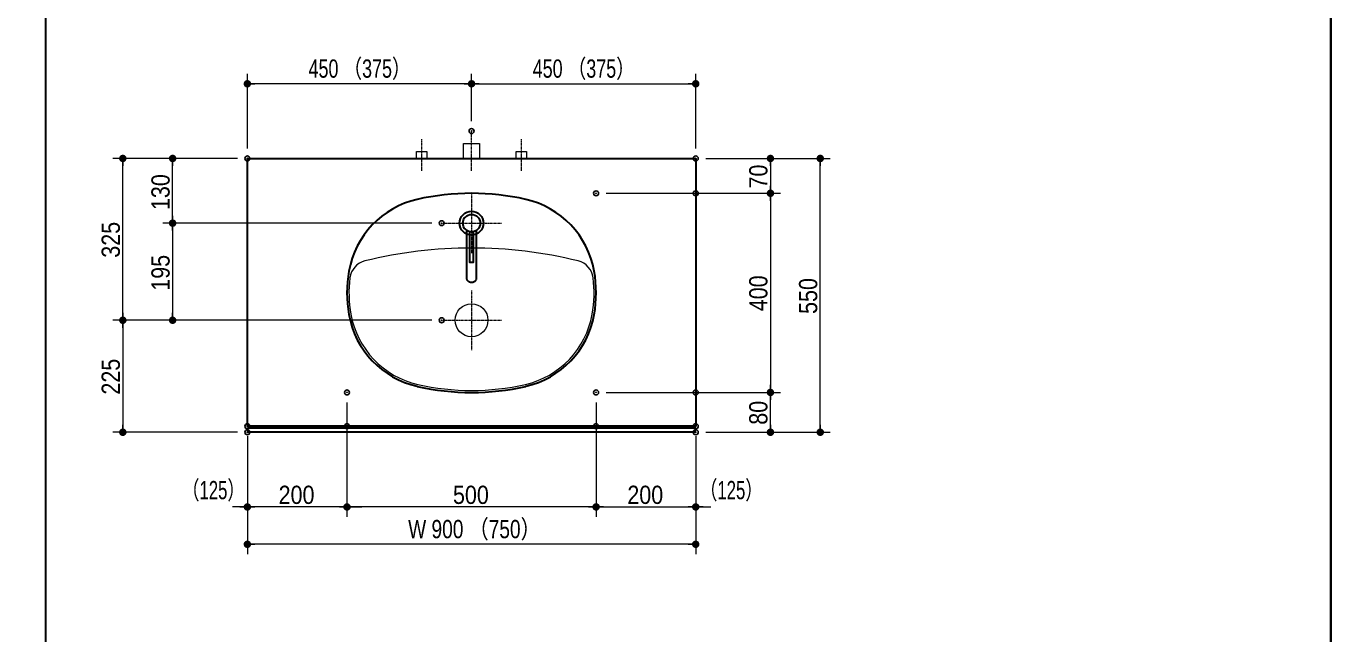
# Model space of a CAD drawing. Units: millimetres, scale not verified. Extents: x -6062 to 6062, y -3045 to 3045.
# Drawn here: x -407 to 2212, y -775 to 446 of the extents above; entities that cross this region are included whole.
import ezdxf
from ezdxf.enums import TextEntityAlignment as Align

# ---------------------------------------------------------------- set-up
doc = ezdxf.new("R2010")
doc.units = ezdxf.units.MM
doc.header["$LTSCALE"] = 20
doc.header["$PDMODE"] = 32
doc.header["$PDSIZE"] = 10
doc.linetypes.add('USER1', pattern=[2.91, 1.76, -0.4, 0.35, -0.4])
for name, color, linetype, lineweight in [('0-0_5ボウル・キャビネット', 7, 'Continuous', 15), ('0-1_4給排水', 7, 'Continuous', 30), ('0-2_1図面枠', 7, 'Continuous', 20), ('0-3_2寸法-2', 7, 'Continuous', 15), ('0-4_0', 7, 'Continuous', 25), ('0-6_2寸法-1', 7, 'Continuous', 15)]:
    doc.layers.add(name, color=color, linetype=linetype, lineweight=lineweight)
doc.layers.add('0-5_Defpoints', color=7, linetype='Continuous')
doc.styles.add('ＭＳ Ｐゴシック', font='')
doc.styles.get('ＭＳ Ｐゴシック').set_extended_font_data('MS PGothic')

# ---------------------------------------------------------------- blocks, each defined once
blk = doc.blocks.new('グループ-24')
at = {"layer": '0-2_1図面枠', "lineweight": 35}
blk.add_lwpolyline([(-80000, 55400), (80000, 55400), (80000, -55400), (-80000, -55400)], close=True, dxfattribs=at)
blk = doc.blocks.new('図面枠')
at = {"layer": '0-2_1図面枠'}
blk.add_blockref('グループ-24', (0, 0), dxfattribs=at)
blk = doc.blocks.new('グループ-34')
at = {"layer": '0-2_1図面枠', "lineweight": 30}
blk.add_line((28400, 41000), (28400, -48600), dxfattribs=at)
blk = doc.blocks.new('_Dot')
at = {"layer": '0-4_0'}
blk.add_line((-10, 0), (-20, 0), dxfattribs=at)
for points in [[(0, 0), (-10, 0), (-9.92, 1.25)], [(0, 0), (-9.92, -1.25), (-10, 0)], [(0, 0), (-9.92, 1.25), (-9.69, 2.49)], [(0, 0), (-9.69, -2.49), (-9.92, -1.25)], [(0, 0), (-9.69, 2.49), (-9.3, 3.68)], [(0, 0), (-9.3, -3.68), (-9.69, -2.49)], [(0, 0), (-9.3, 3.68), (-8.76, 4.82)], [(0, 0), (-8.76, -4.82), (-9.3, -3.68)], [(0, 0), (-8.76, 4.82), (-8.09, 5.88)], [(0, 0), (-8.09, -5.88), (-8.76, -4.82)], [(0, 0), (-8.09, 5.88), (-7.29, 6.85)], [(0, 0), (-7.29, -6.85), (-8.09, -5.88)], [(0, 0), (-7.29, 6.85), (-6.37, 7.71)], [(0, 0), (-6.37, -7.71), (-7.29, -6.85)], [(0, 0), (-6.37, 7.71), (-5.36, 8.44)], [(0, 0), (-5.36, -8.44), (-6.37, -7.71)], [(0, 0), (-5.36, 8.44), (-4.26, 9.05)], [(0, 0), (-4.26, -9.05), (-5.36, -8.44)], [(0, 0), (-4.26, 9.05), (-3.09, 9.51)], [(0, 0), (-3.09, -9.51), (-4.26, -9.05)], [(0, 0), (-3.09, 9.51), (-1.87, 9.82)], [(0, 0), (-1.87, -9.82), (-3.09, -9.51)], [(0, 0), (-1.87, 9.82), (-0.63, 9.98)], [(0, 0), (-0.63, -9.98), (-1.87, -9.82)], [(0, 0), (-0.63, 9.98), (0.63, 9.98)], [(0, 0), (0.63, -9.98), (-0.63, -9.98)], [(0, 0), (0.63, 9.98), (1.87, 9.82)], [(0, 0), (1.87, 9.82), (3.09, 9.51)], [(0, 0), (3.09, 9.51), (4.26, 9.05)], [(0, 0), (4.26, 9.05), (5.36, 8.44)], [(0, 0), (5.36, 8.44), (6.37, 7.71)], [(0, 0), (6.37, 7.71), (7.29, 6.85)], [(0, 0), (7.29, 6.85), (8.09, 5.88)], [(0, 0), (8.09, 5.88), (8.76, 4.82)], [(0, 0), (8.76, 4.82), (9.3, 3.68)], [(0, 0), (9.3, 3.68), (9.69, 2.49)], [(0, 0), (9.69, 2.49), (9.92, 1.25)], [(0, 0), (9.92, 1.25), (10, 0)], [(0, 0), (1.87, -9.82), (0.63, -9.98)], [(0, 0), (3.09, -9.51), (1.87, -9.82)], [(0, 0), (4.26, -9.05), (3.09, -9.51)], [(0, 0), (5.36, -8.44), (4.26, -9.05)], [(0, 0), (6.37, -7.71), (5.36, -8.44)], [(0, 0), (7.29, -6.85), (6.37, -7.71)], [(0, 0), (8.09, -5.88), (7.29, -6.85)], [(0, 0), (8.76, -4.82), (8.09, -5.88)], [(0, 0), (9.3, -3.68), (8.76, -4.82)], [(0, 0), (9.69, -2.49), (9.3, -3.68)], [(0, 0), (9.92, -1.25), (9.69, -2.49)], [(0, 0), (10, 0), (9.92, -1.25)]]:
    blk.add_solid(points, dxfattribs=at)
blk = doc.blocks.new('グループ-59')
at = {"layer": '0-1_4給排水', "linetype": 'USER1', "lineweight": 15}
blk.add_line((45500, 3100), (45500, 4700), dxfattribs=at)
at = {"layer": '0-1_4給排水', "lineweight": 15}
blk.add_lwpolyline([(45180, 3600), (45180, 4200), (45820, 4200), (45820, 3600)], dxfattribs=at)
blk = doc.blocks.new('止水栓_平面_W100')
at = {"layer": '0-1_4給排水', "linetype": 'USER1', "lineweight": 15}
for p, q in [((-2000, -500), (-2000, 780)), ((2000, -500), (2000, 780))]:
    blk.add_line(p, q, dxfattribs=at)
at = {"layer": '0-1_4給排水', "lineweight": 15}
for points in [[(-2210, 0), (-2210, 280), (-1790, 280), (-1790, 0)], [(1790, 0), (1790, 280), (2210, 280), (2210, 0)]]:
    blk.add_lwpolyline(points, dxfattribs=at)
blk = doc.blocks.new('グループ-61')
at = {"layer": '0-0_5ボウル・キャビネット', "lineweight": 30}
for centre, radius, start, end in [((45500, -7600), 9800, 77.15426, 102.84574), ((44121.6, -1555.2), 3600, 102.84574, 169.92851), ((46878.4, -1555.2), 3600, 10.07149, 77.15426), ((45500, -1800), 5000, 169.92851, 190.07149), ((45500, -1800), 5000, 349.92851, 10.07149), ((44121.6, -2044.8), 3600, 190.07149, 257.15426), ((46878.4, -2044.8), 3600, 282.84574, 349.92851), ((45500, 4000), 9800, 257.15426, 282.84574)]:
    blk.add_arc(centre, radius, start, end, dxfattribs=at)
at = {"layer": '0-0_5ボウル・キャビネット'}
for centre, radius, start, end in [((45500, -18000), 18000, 76.24831, 103.75169), ((41411.3, -1293), 800, 103.75169, 172.93188), ((49588.7, -1293), 800, 7.06812, 76.24831), ((45500, -1800), 4920, 172.93188, 190.07149), ((45500, -1800), 4920, 349.92851, 7.06812), ((44121.6, -2044.8), 3520, 190.07149, 257.15426), ((46878.4, -2044.8), 3520, 282.84574, 349.92851), ((45500, 4000), 9720, 257.15426, 282.84574)]:
    blk.add_arc(centre, radius, start, end, dxfattribs=at)
blk = doc.blocks.new('グループ-62')
at = {"layer": '0-0_5ボウル・キャビネット', "linetype": 'USER1'}
for p, q in [((45500, -1700), (45500, -4100)), ((44300, -2900), (46700, -2900))]:
    blk.add_line(p, q, dxfattribs=at)
at = {"layer": '0-0_5ボウル・キャビネット'}
blk.add_circle((45500, -2900), 660, dxfattribs=at)
blk = doc.blocks.new('グループ-65')
at = {"layer": '0-1_4給排水', "linetype": 'USER1', "lineweight": 15}
for p, q in [((45500, 2200), (45500, -200)), ((44300, 1000), (46700, 1000))]:
    blk.add_line(p, q, dxfattribs=at)
at = {"layer": '0-1_4給排水'}
for points in [[(45300, 712.8), (45300, -1217.1), (45300.8, -1230.8), (45303.3, -1245), (45307.7, -1259.2), (45314, -1273.5), (45322.3, -1287.4), (45332.6, -1300.9), (45344.7, -1313.6), (45358.6, -1325.4), (45373.9, -1336), (45390.6, -1345.3), (45408.1, -1353.2), (45426.4, -1359.5), (45445, -1364.4), (45463.6, -1367.7), (45482, -1369.7), (45500, -1370.3), (45518, -1369.7), (45536.4, -1367.7), (45555, -1364.4), (45573.6, -1359.5), (45591.9, -1353.2), (45609.4, -1345.3), (45626.1, -1336), (45641.4, -1325.4), (45655.3, -1313.6), (45667.4, -1300.9), (45677.7, -1287.4), (45686, -1273.5), (45692.3, -1259.2), (45696.7, -1245), (45699.2, -1230.8), (45700, -1217.1), (45700, 712.8)], [(45420, 659.3), (45420, -560), (45580, -560), (45580, 659.3)]]:
    blk.add_lwpolyline(points, dxfattribs=at)
for radius in [480, 350]:
    blk.add_circle((45500, 1000), radius, dxfattribs=at)

msp = doc.modelspace()

# ---------------------------------------------------------------- linework, layer by layer
at = {"layer": '0-0_5ボウル・キャビネット', "lineweight": 30}
for points in [[(37.5, 180), (937.5, 180), (937.5, -358), (37.5, -358)], [(38.5, -361), (936.5, -361), (936.5, -370), (38.5, -370)]]:
    msp.add_lwpolyline(points, close=True, dxfattribs=at)
at = {"layer": '0-3_2寸法-2'}
for p, q in [((37.5, -378), (37.5, -540)), ((237.5, -378), (237.5, -540)), ((737.5, -378), (737.5, -540)), ((937.5, -378), (937.5, -540)), ((22.49, -520), (7.49, -520)), ((237.5, -520), (37.5, -520)), ((252.51, -520), (267.51, -520)), ((722.49, -520), (707.49, -520)), ((737.5, -520), (937.5, -520)), ((952.51, -520), (967.51, -520))]:
    msp.add_line(p, q, dxfattribs=at)
at = {"layer": '0-5_Defpoints'}
for p in [(37.5, 330), (937.5, 330), (487.5, 235), (-212.5, 180), (-112.5, 180), (-112.5, 180), (37.5, 180), (937.5, 180), (937.5, 180), (1087.5, 180), (1187.5, 180), (737.5, 110), (937.5, 110), (1087.5, 110), (427.5, 50), (-112.5, -145), (427.5, -145), (237.5, -290), (737.5, -290), (937.5, -290), (1087.5, -290), (1087.5, -290), (-212.5, -370), (37.5, -358), (37.5, -370), (237.5, -358), (737.5, -358), (937.5, -358), (937.5, -370), (1087.5, -370), (37.5, -520), (37.5, -520), (237.5, -520), (937.5, -520), (937.5, -520), (37.5, -595)]:
    msp.add_point(p, dxfattribs=at)
at = {"layer": '0-6_2寸法-1'}
for p, q in [((37.5, 200), (37.5, 350)), ((487.5, 255), (487.5, 350)), ((487.5, 255), (487.5, 350)), ((937.5, 200), (937.5, 350)), ((472.49, 330), (52.51, 330)), ((502.51, 330), (922.49, 330)), ((-132.5, 180), (-232.5, 180)), ((-212.5, -129.99), (-212.5, 164.99)), ((17.5, 180), (-132.5, 180)), ((-112.5, 65.01), (-112.5, 164.99)), ((957.5, 180), (1107.5, 180)), ((1087.5, 164.99), (1087.5, 125.01)), ((1107.5, 180), (1207.5, 180)), ((1187.5, -354.99), (1187.5, 164.99)), ((757.5, 110), (1107.5, 110)), ((957.5, 110), (1107.5, 110)), ((1087.5, 94.99), (1087.5, -274.99)), ((407.5, 50), (-132.5, 50)), ((407.5, 50), (-132.5, 50)), ((-112.5, 34.99), (-112.5, -129.99)), ((-132.5, -145), (-232.5, -145)), ((-132.5, -145), (-232.5, -145)), ((407.5, -145), (-132.5, -145)), ((-212.5, -160.01), (-212.5, -354.99)), ((237.5, -310), (237.5, -540)), ((737.5, -310), (737.5, -540)), ((757.5, -290), (1107.5, -290)), ((957.5, -290), (1107.5, -290)), ((1087.5, -354.99), (1087.5, -305.01)), ((17.5, -370), (-232.5, -370)), ((37.5, -378), (37.5, -540)), ((237.5, -378), (237.5, -540)), ((737.5, -378), (737.5, -540)), ((937.5, -378), (937.5, -540)), ((957.5, -370), (1107.5, -370)), ((1107.5, -370), (1207.5, -370)), ((222.49, -520), (52.51, -520)), ((722.49, -520), (252.51, -520)), ((752.51, -520), (922.49, -520)), ((37.5, -540), (37.5, -615)), ((937.5, -540), (937.5, -615)), ((922.49, -595), (52.51, -595))]:
    msp.add_line(p, q, dxfattribs=at)

# ---------------------------------------------------------------- block references
at = {"layer": '0-0_5ボウル・キャビネット', "xscale": 0.05, "yscale": 0.05}
for name in ['グループ-61', 'グループ-62']:
    msp.add_blockref(name, (-1787.5, 0), dxfattribs=at)
at = {"layer": '0-1_4給排水', "xscale": 0.05, "yscale": 0.05}
for name, p in [('止水栓_平面_W100', (487.5, 180)), ('グループ-59', (-1787.5, 0)), ('グループ-65', (-1787.5, 0))]:
    msp.add_blockref(name, p, dxfattribs=at)
at = {"layer": '0-2_1図面枠', "xscale": 0.05, "yscale": 0.05}
for name in ['図面枠', 'グループ-34']:
    msp.add_blockref(name, (-1787.5, 0), dxfattribs=at)
at = {"layer": '0-3_2寸法-2', "xscale": 0.7503418, "yscale": 0.7503418}
for p in [(37.5, -520), (737.5, -520)]:
    msp.add_blockref('_Dot', p, dxfattribs=at)
at = {"layer": '0-3_2寸法-2', "xscale": 0.7503418, "yscale": 0.7503418, "rotation": 180}
for p in [(237.5, -520), (937.5, -520)]:
    msp.add_blockref('_Dot', p, dxfattribs=at)
at = {"layer": '0-6_2寸法-1', "xscale": 0.7503418, "yscale": 0.7503418}
for p, rotation in [((37.5, 330), 180), ((487.5, 330), 180), ((-212.5, 180), 90), ((-112.5, 180), 90), ((1087.5, 180), 90), ((1187.5, 180), 90), ((1087.5, 110), 270), ((1087.5, 110), 90), ((-112.5, 50), 270), ((-112.5, 50), 90), ((-212.5, -145), 270), ((-112.5, -145), 270), ((-212.5, -145), 90), ((1087.5, -290), 270), ((1087.5, -290), 90), ((-212.5, -370), 270), ((1087.5, -370), 270), ((1187.5, -370), 270), ((37.5, -520), 180), ((237.5, -520), 180), ((737.5, -520), 180), ((37.5, -595), 180)]:
    msp.add_blockref('_Dot', p, dxfattribs=dict(at, rotation=rotation))
for p in [(487.5, 330), (937.5, 330), (237.5, -520), (737.5, -520), (937.5, -520), (937.5, -595)]:
    msp.add_blockref('_Dot', p, dxfattribs=at)

# ---------------------------------------------------------------- texts
at = {"layer": '0-3_2寸法-2', "style": 'ＭＳ Ｐゴシック', "width": 0.7}
for p in [(-93.57, -515.51), (946, -515.51)]:
    msp.add_text('（125）', height=36.66, dxfattribs=at).set_placement(p, align=Align.BOTTOM_LEFT)
at = {"layer": '0-6_2寸法-1', "style": 'ＭＳ Ｐゴシック'}
for s, height, width, p in [('450 （375）', 36.66, 0.75, (160.29, 331.19)), ('450 （375）', 36.66, 0.75, (610.29, 331.19)), ('200', 36.66, 0.9, (100.22, -524.96)), ('500', 36.66, 0.9, (450.22, -524.96)), ('200', 36.66, 0.9, (800.22, -524.96)), ('W 900 （750）', 36.69, 0.8, (360.23, -593.81))]:
    msp.add_text(s, height=height, dxfattribs=dict(at, width=width)).set_placement(p, align=Align.BOTTOM_LEFT)
at = {"layer": '0-6_2寸法-1', "style": 'ＭＳ Ｐゴシック', "width": 0.9}
for s, p in [('70', (1092.46, 119.63)), ('130', (-107.54, 76.39)), ('325', (-207.44, -19.39)), ('195', (-107.54, -85.72)), ('400', (1092.46, -126.89)), ('550', (1192.46, -132.28)), ('225', (-207.44, -294.39)), ('80', (1092.46, -354.88))]:
    msp.add_text(s, height=36.66, rotation=90, dxfattribs=at).set_placement(p, align=Align.BOTTOM_LEFT)

doc.saveas('drawing.dxf')
